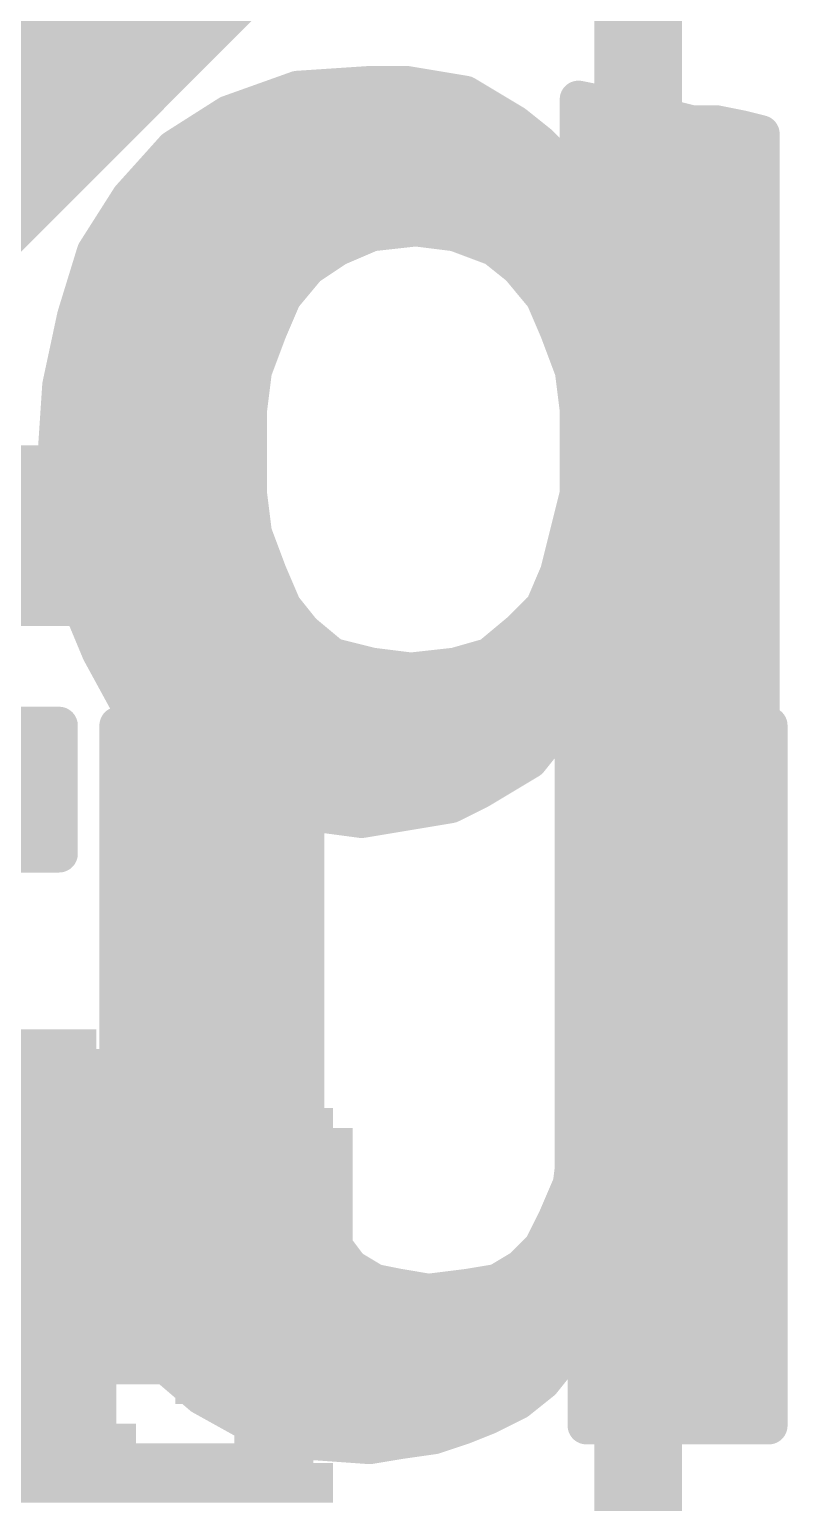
# Model space of a CAD drawing. Extents: x -32 to 103, y -61 to 35.
# Drawn here: x 30.515 to 32.053, y 10.69 to 13.678 of the extents above; entities that cross this region are included whole.
import ezdxf

# ---------------------------------------------------------------- set-up
doc = ezdxf.new("R2010")
doc.units = 0
for name, color, linetype in [('1', 12, 'CONTINUOUS'), ('16', 132, 'CONTINUOUS'), ('21', 41, 'CONTINUOUS'), ('22', 40, 'CONTINUOUS')]:
    doc.layers.add(name, color=color, linetype=linetype)

# ---------------------------------------------------------------- blocks, each defined once
blk = doc.blocks.new('RECT')
blk.add_solid([(-0.5, -0.5), (0.5, -0.5), (-0.5, 0.5), (0.5, 0.5)])

msp = doc.modelspace()

# ---------------------------------------------------------------- linework, layer by layer
at = {"layer": '1', "const_width": 0.1778}
msp.add_lwpolyline([(31.75, 10.16), (31.75, 14.605)], dxfattribs=at)
at = {"layer": '16', "const_width": 0.1778}
msp.add_lwpolyline([(31.75, 14.605), (29.21, 12.065)], dxfattribs=at)
at = {"layer": '21', "const_width": 0.0762}
for points in [[(30.625, 13.596), (30.725, 13.776)], [(29.085, 13.716), (30.6917, 13.716)], [(29.085, 13.6398), (30.6493, 13.6398)], [(30.555, 13.506), (30.625, 13.596)], [(29.085, 13.5636), (30.5998, 13.5636)], [(30.475, 13.426), (30.555, 13.506)], [(29.085, 13.4874), (30.5364, 13.4874)], [(30.285, 12.796), (30.575, 12.796)], [(30.575, 12.796), (30.595, 12.786)], [(30.595, 12.786), (30.595, 12.506)], [(30.1042, 12.7254), (30.595, 12.7254)], [(30.0127, 12.6492), (30.595, 12.6492)], [(29.9666, 12.573), (30.595, 12.573)], [(30.595, 12.506), (30.425, 12.506)], [(30.305, 12.266), (30.575, 12.266)], [(30.575, 12.266), (30.575, 12.006)], [(30.695, 11.266), (30.695, 12.266)], [(30.695, 12.266), (31.075, 12.266)], [(31.075, 12.266), (31.075, 11.466)], [(31.625, 11.416), (31.625, 12.266)], [(31.625, 12.266), (32.015, 12.266)], [(32.015, 12.266), (32.015, 10.846)], [(29.731, 12.192), (30.575, 12.192)], [(30.695, 12.192), (31.075, 12.192)], [(31.625, 12.192), (32.015, 12.192)], [(29.6548, 12.1158), (30.575, 12.1158)], [(30.695, 12.1158), (31.075, 12.1158)], [(31.625, 12.1158), (32.015, 12.1158)], [(29.5786, 12.0396), (30.575, 12.0396)], [(30.695, 12.0396), (31.075, 12.0396)], [(31.625, 12.0396), (32.015, 12.0396)], [(30.575, 12.006), (30.305, 12.006)], [(30.695, 11.9634), (31.075, 11.9634)], [(31.625, 11.9634), (32.015, 11.9634)], [(30.695, 11.8872), (31.075, 11.8872)], [(31.625, 11.8872), (32.015, 11.8872)], [(30.695, 11.811), (31.075, 11.811)], [(31.625, 11.811), (32.015, 11.811)], [(30.695, 11.7348), (31.075, 11.7348)], [(31.625, 11.7348), (32.015, 11.7348)], [(30.695, 11.6586), (31.075, 11.6586)], [(31.625, 11.6586), (32.015, 11.6586)], [(30.695, 11.5824), (31.075, 11.5824)], [(31.625, 11.5824), (32.015, 11.5824)], [(30.695, 11.5062), (31.075, 11.5062)], [(31.625, 11.5062), (32.015, 11.5062)], [(31.075, 11.466), (31.095, 11.306)], [(30.695, 11.43), (31.0795, 11.43)], [(31.615, 11.336), (31.625, 11.416)], [(31.625, 11.43), (32.015, 11.43)], [(30.695, 11.3538), (31.089, 11.3538)], [(31.6172, 11.3538), (32.015, 11.3538)], [(31.585, 11.266), (31.615, 11.336)], [(31.095, 11.306), (31.105, 11.246)], [(30.695, 11.2776), (31.0997, 11.2776)], [(30.715, 11.156), (30.695, 11.266)], [(31.555, 11.206), (31.585, 11.266)], [(31.59, 11.2776), (32.015, 11.2776)], [(31.105, 11.246), (31.165, 11.166)], [(30.7067, 11.2014), (31.1385, 11.2014)], [(31.515, 11.166), (31.555, 11.206)], [(31.5504, 11.2014), (32.015, 11.2014)], [(30.745, 11.056), (30.715, 11.156)], [(31.165, 11.166), (31.215, 11.136)], [(31.465, 11.136), (31.515, 11.166)], [(30.7242, 11.1252), (31.2698, 11.1252)], [(31.215, 11.136), (31.265, 11.126)], [(31.265, 11.126), (31.325, 11.116)], [(31.325, 11.116), (31.405, 11.126)], [(31.3986, 11.1252), (32.015, 11.1252)], [(31.405, 11.126), (31.465, 11.136)], [(30.795, 10.966), (30.745, 11.056)], [(30.7489, 11.049), (32.015, 11.049)], [(31.635, 11.046), (31.595, 10.986)], [(31.645, 11.046), (31.635, 11.046)], [(31.645, 10.846), (31.645, 11.046)], [(30.7912, 10.9728), (31.5844, 10.9728)], [(30.865, 10.906), (30.795, 10.966)], [(31.595, 10.986), (31.555, 10.936)], [(31.645, 10.9728), (32.015, 10.9728)], [(31.555, 10.936), (31.505, 10.896)], [(30.955, 10.856), (30.865, 10.906)], [(30.8819, 10.8966), (31.5058, 10.8966)], [(31.505, 10.896), (31.445, 10.866)], [(31.645, 10.8966), (32.015, 10.8966)], [(31.065, 10.816), (30.955, 10.856)], [(31.395, 10.846), (31.335, 10.826)], [(31.445, 10.866), (31.395, 10.846)], [(32.015, 10.846), (31.645, 10.846)], [(31.0529, 10.8204), (31.2958, 10.8204)], [(31.205, 10.806), (31.065, 10.816)], [(31.265, 10.816), (31.205, 10.806)], [(31.335, 10.826), (31.265, 10.816)]]:
    msp.add_lwpolyline(points, dxfattribs=at)
at = {"layer": '21', "const_width": 0.0381}
for points in [[(30.6493, 13.6208, 1), (30.6493, 13.6589)], [(30.64, 13.5843, 1), (30.61, 13.6077)], [(30.5998, 13.5446, 1), (30.5998, 13.5827)], [(30.6083, 13.6053, 1), (30.6417, 13.5867)], [(30.54, 13.5177, 1), (30.57, 13.4943)], [(30.5685, 13.4925, 1), (30.5415, 13.5195)], [(30.5364, 13.4684, 1), (30.5364, 13.5065)], [(30.5835, 12.813, 1), (30.5665, 12.779)], [(30.575, 12.777, 1), (30.575, 12.8151)], [(30.6141, 12.786, 1), (30.576, 12.786)], [(30.5865, 12.769, 1), (30.6035, 12.803)], [(30.595, 12.7064, 1), (30.595, 12.7445)], [(30.595, 12.6302, 1), (30.595, 12.6683)], [(30.595, 12.554, 1), (30.595, 12.5921)], [(30.576, 12.506, 1), (30.6141, 12.506)], [(30.595, 12.487, 1), (30.595, 12.5251)], [(30.5941, 12.266, 1), (30.556, 12.266)], [(30.575, 12.247, 1), (30.575, 12.2851)], [(30.7141, 12.266, 1), (30.676, 12.266)], [(30.695, 12.2851, 1), (30.695, 12.247)], [(31.0941, 12.266, 1), (31.056, 12.266)], [(31.075, 12.247, 1), (31.075, 12.2851)], [(31.6441, 12.266, 1), (31.6059, 12.266)], [(31.625, 12.2851, 1), (31.625, 12.247)], [(32.0341, 12.266, 1), (31.996, 12.266)], [(32.015, 12.247, 1), (32.015, 12.2851)], [(30.575, 12.173, 1), (30.575, 12.2111)], [(30.695, 12.2111, 1), (30.695, 12.173)], [(31.075, 12.173, 1), (31.075, 12.2111)], [(31.625, 12.2111, 1), (31.625, 12.173)], [(32.015, 12.173, 1), (32.015, 12.2111)], [(30.575, 12.0968, 1), (30.575, 12.1349)], [(30.695, 12.1349, 1), (30.695, 12.0968)], [(31.075, 12.0968, 1), (31.075, 12.1349)], [(31.625, 12.1349, 1), (31.625, 12.0968)], [(32.015, 12.0968, 1), (32.015, 12.1349)], [(30.575, 12.0206, 1), (30.575, 12.0587)], [(30.695, 12.0587, 1), (30.695, 12.0206)], [(31.075, 12.0206, 1), (31.075, 12.0587)], [(31.625, 12.0587, 1), (31.625, 12.0206)], [(32.015, 12.0206, 1), (32.015, 12.0587)], [(30.575, 11.987, 1), (30.575, 12.0251)], [(30.556, 12.006, 1), (30.5941, 12.006)], [(30.695, 11.9825, 1), (30.695, 11.9444)], [(31.075, 11.9444, 1), (31.075, 11.9825)], [(31.625, 11.9825, 1), (31.625, 11.9444)], [(32.015, 11.9444, 1), (32.015, 11.9825)], [(30.695, 11.9063, 1), (30.695, 11.8681)], [(31.075, 11.8681, 1), (31.075, 11.9063)], [(31.625, 11.9063, 1), (31.625, 11.8681)], [(32.015, 11.8681, 1), (32.015, 11.9063)], [(30.695, 11.83, 1), (30.695, 11.7919)], [(31.075, 11.7919, 1), (31.075, 11.83)], [(31.625, 11.83, 1), (31.625, 11.7919)], [(32.015, 11.7919, 1), (32.015, 11.83)], [(30.695, 11.7538, 1), (30.695, 11.7157)], [(31.075, 11.7157, 1), (31.075, 11.7538)], [(31.625, 11.7538, 1), (31.625, 11.7157)], [(32.015, 11.7157, 1), (32.015, 11.7538)], [(30.695, 11.6776, 1), (30.695, 11.6395)], [(31.075, 11.6395, 1), (31.075, 11.6776)], [(31.625, 11.6776, 1), (31.625, 11.6395)], [(32.015, 11.6395, 1), (32.015, 11.6776)], [(30.695, 11.6014, 1), (30.695, 11.5633)], [(31.075, 11.5633, 1), (31.075, 11.6014)], [(31.625, 11.6014, 1), (31.625, 11.5633)], [(32.015, 11.5633, 1), (32.015, 11.6014)], [(30.695, 11.5252, 1), (30.695, 11.4871)], [(31.075, 11.4871, 1), (31.075, 11.5252)], [(31.625, 11.5252, 1), (31.625, 11.4871)], [(32.015, 11.4871, 1), (32.015, 11.5252)], [(31.0939, 11.4684, 1), (31.0561, 11.4636)], [(31.056, 11.466, 1), (31.0941, 11.466)], [(30.695, 11.449, 1), (30.695, 11.4109)], [(31.0795, 11.4109, 1), (31.0795, 11.449)], [(31.625, 11.449, 1), (31.625, 11.4109)], [(31.6439, 11.4136, 1), (31.6061, 11.4184)], [(32.015, 11.4109, 1), (32.015, 11.449)], [(31.6059, 11.416, 1), (31.6441, 11.416)], [(30.695, 11.3728, 1), (30.695, 11.3347)], [(31.089, 11.3347, 1), (31.089, 11.3728)], [(31.6172, 11.3728, 1), (31.6172, 11.3347)], [(32.015, 11.3347, 1), (32.015, 11.3728)], [(31.5961, 11.3384, 1), (31.6339, 11.3336)], [(31.6325, 11.3285, 1), (31.5975, 11.3435)], [(31.1138, 11.3091, 1), (31.0762, 11.3029)], [(31.0761, 11.3036, 1), (31.1139, 11.3084)], [(30.695, 11.2967, 1), (30.695, 11.2586)], [(30.7137, 11.2694, 1), (30.6763, 11.2626)], [(31.0997, 11.2586, 1), (31.0997, 11.2967)], [(31.602, 11.2575, 1), (31.568, 11.2745)], [(31.59, 11.2967, 1), (31.59, 11.2586)], [(32.015, 11.2586, 1), (32.015, 11.2967)], [(30.676, 11.266, 1), (30.7141, 11.266)], [(31.1202, 11.2574, 1), (31.0898, 11.2346)], [(31.0862, 11.2429, 1), (31.1238, 11.2491)], [(31.5675, 11.2735, 1), (31.6025, 11.2585)], [(30.7067, 11.2205, 1), (30.7067, 11.1824)], [(31.1385, 11.1824, 1), (31.1385, 11.2205)], [(31.5504, 11.2205, 1), (31.5504, 11.1824)], [(31.5685, 11.1925, 1), (31.5415, 11.2195)], [(32.015, 11.1824, 1), (32.015, 11.2205)], [(31.538, 11.2145, 1), (31.572, 11.1975)], [(30.7332, 11.1615, 1), (30.6968, 11.1505)], [(30.6963, 11.1526, 1), (30.7337, 11.1594)], [(31.1748, 11.1823, 1), (31.1552, 11.1497)], [(31.1498, 11.1546, 1), (31.1802, 11.1774)], [(31.5015, 11.1795, 1), (31.5285, 11.1525)], [(31.5248, 11.1497, 1), (31.5052, 11.1823)], [(30.7242, 11.1443, 1), (30.7242, 11.1062)], [(31.2187, 11.1547, 1), (31.2113, 11.1173)], [(31.2052, 11.1197, 1), (31.2248, 11.1523)], [(31.2681, 11.1448, 1), (31.2619, 11.1072)], [(31.2613, 11.1073, 1), (31.2687, 11.1447)], [(31.2698, 11.1062, 1), (31.2698, 11.1443)], [(31.3226, 11.1349, 1), (31.3274, 11.0971)], [(31.3219, 11.0972, 1), (31.3281, 11.1348)], [(31.3986, 11.1443, 1), (31.3986, 11.1062)], [(31.4019, 11.1448, 1), (31.4081, 11.1072)], [(31.4074, 11.1071, 1), (31.4026, 11.1449)], [(31.4552, 11.1523, 1), (31.4748, 11.1197)], [(31.4681, 11.1172, 1), (31.4619, 11.1548)], [(32.015, 11.1062, 1), (32.015, 11.1443)], [(30.7617, 11.0653, 1), (30.7283, 11.0467)], [(30.7489, 11.0681, 1), (30.7489, 11.03)], [(32.015, 11.03, 1), (32.015, 11.0681)], [(30.7268, 11.0505, 1), (30.7632, 11.0615)], [(31.635, 11.0651, 1), (31.635, 11.027)], [(31.6509, 11.0354, 1), (31.6191, 11.0566)], [(31.6641, 11.046, 1), (31.626, 11.046)], [(31.645, 11.027, 1), (31.645, 11.0651)], [(30.7912, 10.9919, 1), (30.7912, 10.9538)], [(30.8074, 10.9805, 1), (30.7826, 10.9515)], [(31.5791, 10.9966, 1), (31.6109, 10.9754)], [(31.6099, 10.9741, 1), (31.5801, 10.9979)], [(31.5844, 10.9538, 1), (31.5844, 10.9919)], [(31.645, 10.9919, 1), (31.645, 10.9538)], [(32.015, 10.9538, 1), (32.015, 10.9919)], [(30.7783, 10.9567, 1), (30.8117, 10.9753)], [(31.5401, 10.9479, 1), (31.5699, 10.9241)], [(31.5669, 10.9211, 1), (31.5431, 10.9509)], [(30.8743, 10.9227, 1), (30.8557, 10.8893)], [(30.8526, 10.8915, 1), (30.8774, 10.9205)], [(30.8819, 10.9157, 1), (30.8819, 10.8776)], [(31.4931, 10.9109, 1), (31.5169, 10.8811)], [(31.5135, 10.879, 1), (31.4965, 10.913)], [(31.5058, 10.8776, 1), (31.5058, 10.9157)], [(31.645, 10.9157, 1), (31.645, 10.8776)], [(32.015, 10.8776, 1), (32.015, 10.9157)], [(30.9615, 10.8739, 1), (30.9485, 10.8381)], [(30.9457, 10.8393, 1), (30.9643, 10.8727)], [(31.3879, 10.8637, 1), (31.4021, 10.8283)], [(31.401, 10.8279, 1), (31.389, 10.8641)], [(31.4365, 10.883, 1), (31.4535, 10.849)], [(31.4521, 10.8483, 1), (31.4379, 10.8837)], [(31.645, 10.8651, 1), (31.645, 10.827)], [(32.015, 10.827, 1), (32.015, 10.8651)], [(31.0529, 10.8395, 1), (31.0529, 10.8014)], [(31.0664, 10.835, 1), (31.0636, 10.797)], [(31.0585, 10.7981, 1), (31.0715, 10.8339)], [(31.2623, 10.8349, 1), (31.2677, 10.7971)], [(31.2681, 10.7972, 1), (31.2619, 10.8348)], [(31.2958, 10.8014, 1), (31.2958, 10.8395)], [(31.329, 10.8441, 1), (31.341, 10.8079)], [(31.3377, 10.8071, 1), (31.3323, 10.8449)], [(31.626, 10.846, 1), (31.6641, 10.846)], [(31.996, 10.846, 1), (32.0341, 10.846)], [(31.2019, 10.8248, 1), (31.2081, 10.7872)], [(31.2036, 10.787, 1), (31.2064, 10.825)]]:
    msp.add_lwpolyline(points, format="xyb", dxfattribs=at)
at = {"layer": '22', "const_width": 0.0762}
for points in [[(31.209, 13.566), (31.059, 13.556)], [(31.173, 13.5636), (31.2934, 13.5636)], [(31.279, 13.566), (31.209, 13.566)], [(31.399, 13.546), (31.279, 13.566)], [(31.059, 13.556), (30.919, 13.506)], [(31.499, 13.486), (31.399, 13.546)], [(31.729, 13.516), (31.629, 13.536)], [(31.629, 13.536), (31.629, 13.356)], [(30.919, 13.506), (30.809, 13.436)], [(31.769, 13.506), (31.729, 13.516)], [(31.819, 13.496), (31.769, 13.506)], [(30.8898, 13.4874), (31.4967, 13.4874)], [(31.549, 13.446), (31.499, 13.486)], [(31.629, 13.4874), (31.8534, 13.4874)], [(31.859, 13.486), (31.819, 13.496)], [(31.909, 13.486), (31.859, 13.486)], [(31.959, 13.476), (31.909, 13.486)], [(31.999, 13.466), (31.959, 13.476)], [(31.589, 13.406), (31.549, 13.446)], [(31.999, 11.616), (31.999, 13.466)], [(30.809, 13.436), (30.719, 13.336)], [(30.7867, 13.4112), (31.5838, 13.4112)], [(31.629, 13.4112), (31.999, 13.4112)], [(31.629, 13.356), (31.589, 13.406)], [(30.719, 13.336), (30.649, 13.226)], [(30.7184, 13.335), (31.999, 13.335)], [(30.6699, 13.2588), (31.1922, 13.2588)], [(31.139, 13.236), (31.209, 13.266)], [(31.209, 13.266), (31.299, 13.276)], [(31.299, 13.276), (31.379, 13.266)], [(31.379, 13.266), (31.459, 13.236)], [(31.3982, 13.2588), (31.999, 13.2588)], [(31.079, 13.196), (31.139, 13.236)], [(31.459, 13.236), (31.509, 13.196)], [(30.649, 13.226), (30.609, 13.096)], [(30.6356, 13.1826), (31.0678, 13.1826)], [(31.029, 13.136), (31.079, 13.196)], [(31.509, 13.196), (31.559, 13.136)], [(31.5202, 13.1826), (31.999, 13.1826)], [(30.999, 13.066), (31.029, 13.136)], [(31.559, 13.136), (31.589, 13.066)], [(30.609, 13.096), (30.579, 12.956)], [(30.6122, 13.1064), (31.0163, 13.1064)], [(31.5717, 13.1064), (31.999, 13.1064)], [(30.969, 12.986), (30.999, 13.066)], [(31.589, 13.066), (31.619, 12.986)], [(30.5949, 13.0302), (30.9856, 13.0302)], [(31.6024, 13.0302), (31.999, 13.0302)], [(30.959, 12.906), (30.969, 12.986)], [(31.619, 12.986), (31.629, 12.906)], [(30.579, 12.956), (30.569, 12.806)], [(30.5789, 12.954), (30.965, 12.954)], [(31.623, 12.954), (31.999, 12.954)], [(30.959, 12.816), (30.959, 12.906)], [(31.629, 12.906), (31.629, 12.736)], [(30.5738, 12.8778), (30.959, 12.8778)], [(31.629, 12.8778), (31.999, 12.8778)], [(30.959, 12.816), (30.569, 12.806)], [(30.569, 12.806), (30.959, 12.816)], [(30.959, 12.736), (30.959, 12.816)], [(30.569, 12.806), (30.579, 12.666)], [(30.5693, 12.8016), (30.959, 12.8016)], [(31.629, 12.8016), (31.999, 12.8016)], [(30.5748, 12.7254), (30.9603, 12.7254)], [(30.969, 12.656), (30.959, 12.736)], [(31.629, 12.736), (31.589, 12.576)], [(31.6264, 12.7254), (31.999, 12.7254)], [(30.579, 12.666), (30.609, 12.536)], [(30.5829, 12.6492), (30.9716, 12.6492)], [(30.999, 12.576), (30.969, 12.656)], [(31.6073, 12.6492), (31.999, 12.6492)], [(30.6005, 12.573), (30.9926, 12.573)], [(30.659, 12.416), (30.999, 12.576)], [(30.999, 12.576), (30.659, 12.416)], [(30.9926, 12.573), (31.0003, 12.573)], [(31.029, 12.506), (30.999, 12.576)], [(31.589, 12.576), (31.559, 12.506)], [(31.5877, 12.573), (31.999, 12.573)], [(30.609, 12.536), (30.659, 12.416)], [(30.6253, 12.4968), (30.8307, 12.4968)], [(30.8307, 12.4968), (31.0364, 12.4968)], [(31.069, 12.456), (31.029, 12.506)], [(31.559, 12.506), (31.509, 12.456)], [(31.5498, 12.4968), (31.999, 12.4968)], [(31.129, 12.406), (31.069, 12.456)], [(31.509, 12.456), (31.449, 12.406)], [(30.6571, 12.4206), (30.6688, 12.4206)], [(30.659, 12.416), (30.719, 12.306)], [(30.6688, 12.4206), (31.1115, 12.4206)], [(31.209, 12.386), (31.129, 12.406)], [(31.449, 12.406), (31.379, 12.386)], [(31.4665, 12.4206), (31.999, 12.4206)], [(31.289, 12.376), (31.209, 12.386)], [(31.379, 12.386), (31.289, 12.376)], [(30.6981, 12.3444), (31.999, 12.3444)], [(30.719, 12.306), (30.809, 12.216)], [(31.529, 12.196), (31.609, 12.296)], [(31.609, 12.296), (31.619, 12.296)], [(31.619, 12.296), (31.619, 11.276)], [(30.7568, 12.2682), (31.5868, 12.2682)], [(31.619, 12.2682), (31.999, 12.2682)], [(30.809, 12.216), (30.919, 12.136)], [(30.842, 12.192), (31.5223, 12.192)], [(31.429, 12.136), (31.529, 12.196)], [(31.619, 12.192), (31.999, 12.192)], [(30.919, 12.136), (31.039, 12.096)], [(31.369, 12.106), (31.429, 12.136)], [(30.9796, 12.1158), (31.3886, 12.1158)], [(31.039, 12.096), (31.189, 12.076)], [(31.189, 12.076), (31.369, 12.106)], [(31.619, 12.1158), (31.999, 12.1158)], [(31.619, 12.0396), (31.999, 12.0396)], [(31.619, 11.9634), (31.999, 11.9634)], [(31.619, 11.8872), (31.999, 11.8872)], [(31.619, 11.811), (31.999, 11.811)], [(31.619, 11.7348), (31.999, 11.7348)], [(31.619, 11.6586), (31.999, 11.6586)], [(31.949, 11.576), (31.999, 11.616)], [(31.619, 11.5824), (31.957, 11.5824)], [(31.859, 11.486), (31.949, 11.576)], [(31.619, 11.5062), (31.8792, 11.5062)], [(31.709, 11.366), (31.859, 11.486)], [(31.619, 11.43), (31.789, 11.43)], [(31.619, 11.276), (31.709, 11.366)], [(31.619, 11.3538), (31.6968, 11.3538)], [(31.619, 11.2776), (31.6206, 11.2776)]]:
    msp.add_lwpolyline(points, dxfattribs=at)
at = {"layer": '22', "const_width": 0.0381}
for points in [[(31.173, 13.5827, 1), (31.173, 13.5446)], [(31.209, 13.5851, 1), (31.209, 13.547)], [(31.2103, 13.547, 1), (31.2077, 13.585)], [(31.2821, 13.5848, 1), (31.2759, 13.5472)], [(31.279, 13.547, 1), (31.279, 13.5851)], [(31.2934, 13.5446, 1), (31.2934, 13.5827)], [(31.0577, 13.575, 1), (31.0603, 13.537)], [(31.0654, 13.5381, 1), (31.0526, 13.5739)], [(31.4088, 13.5623, 1), (31.3892, 13.5297)], [(31.3959, 13.5272, 1), (31.4021, 13.5648)], [(31.6327, 13.5547, 1), (31.6253, 13.5173)], [(31.6481, 13.536, 1), (31.61, 13.536)], [(30.9126, 13.5239, 1), (30.9254, 13.4881)], [(30.9292, 13.4899, 1), (30.9088, 13.5221)], [(31.7336, 13.5345, 1), (31.7244, 13.4975)], [(31.7253, 13.4973, 1), (31.7327, 13.5347)], [(31.7727, 13.5247, 1), (31.7653, 13.4873)], [(31.7644, 13.4875, 1), (31.7736, 13.5245)], [(30.8898, 13.5065, 1), (30.8898, 13.4684)], [(31.5109, 13.5009, 1), (31.4871, 13.4711)], [(31.4892, 13.4697, 1), (31.5088, 13.5023)], [(31.4967, 13.4684, 1), (31.4967, 13.5065)], [(31.629, 13.5065, 1), (31.629, 13.4684)], [(31.8236, 13.5145, 1), (31.8144, 13.4775)], [(31.8153, 13.4773, 1), (31.8227, 13.5147)], [(31.859, 13.5051, 1), (31.859, 13.467)], [(31.8534, 13.4684, 1), (31.8534, 13.5065)], [(31.8544, 13.4675, 1), (31.8636, 13.5045)], [(31.9127, 13.5047, 1), (31.9053, 13.4673)], [(31.909, 13.467, 1), (31.909, 13.5051)], [(31.9636, 13.4945, 1), (31.9544, 13.4575)], [(31.9553, 13.4573, 1), (31.9627, 13.4947)], [(31.5625, 13.4595, 1), (31.5355, 13.4325)], [(31.5371, 13.4311, 1), (31.5609, 13.4609)], [(32.0181, 13.466, 1), (31.98, 13.466)], [(31.9944, 13.4475, 1), (32.0036, 13.4845)], [(30.7867, 13.4303, 1), (30.7867, 13.3922)], [(30.7988, 13.4521, 1), (30.8192, 13.4199)], [(30.8232, 13.4233, 1), (30.7948, 13.4487)], [(31.5838, 13.3922, 1), (31.5838, 13.4303)], [(31.629, 13.4303, 1), (31.629, 13.3922)], [(31.999, 13.3922, 1), (31.999, 13.4303)], [(31.6039, 13.4179, 1), (31.5741, 13.3941)], [(31.5755, 13.3925, 1), (31.6025, 13.4195)], [(31.6141, 13.3441, 1), (31.6439, 13.3679)], [(30.7184, 13.3541, 1), (30.7184, 13.316)], [(30.7048, 13.3487, 1), (30.7332, 13.3233)], [(30.7351, 13.3258, 1), (30.7029, 13.3462)], [(31.61, 13.356, 1), (31.6481, 13.356)], [(31.999, 13.316, 1), (31.999, 13.3541)], [(30.6699, 13.2779, 1), (30.6699, 13.2398)], [(31.2069, 13.2849, 1), (31.2111, 13.2471)], [(31.1922, 13.2398, 1), (31.1922, 13.2779)], [(31.2165, 13.2485, 1), (31.2015, 13.2835)], [(31.3014, 13.2949, 1), (31.2966, 13.2571)], [(31.3011, 13.2571, 1), (31.2969, 13.2949)], [(31.3857, 13.2838, 1), (31.3723, 13.2482)], [(31.3766, 13.2471, 1), (31.3814, 13.2849)], [(31.3982, 13.2779, 1), (31.3982, 13.2398)], [(31.999, 13.2398, 1), (31.999, 13.2779)], [(31.1315, 13.2535, 1), (31.1465, 13.2185)], [(31.1496, 13.2201, 1), (31.1284, 13.2519)], [(31.4709, 13.2509, 1), (31.4471, 13.2211)], [(31.4523, 13.2182, 1), (31.4657, 13.2538)], [(30.6329, 13.2362, 1), (30.6651, 13.2158)], [(30.6672, 13.2204, 1), (30.6308, 13.2316)], [(30.6356, 13.2017, 1), (30.6356, 13.1636)], [(31.0684, 13.2119, 1), (31.0896, 13.1801)], [(31.0936, 13.1838, 1), (31.0644, 13.2082)], [(31.0678, 13.1636, 1), (31.0678, 13.2017)], [(31.5236, 13.2082, 1), (31.4944, 13.1838)], [(31.4971, 13.1811, 1), (31.5209, 13.2109)], [(31.5202, 13.2017, 1), (31.5202, 13.1636)], [(31.999, 13.1636, 1), (31.999, 13.2017)], [(31.0144, 13.1482, 1), (31.0436, 13.1238)], [(31.0465, 13.1285, 1), (31.0115, 13.1435)], [(31.5765, 13.1435, 1), (31.5415, 13.1285)], [(31.5444, 13.1238, 1), (31.5736, 13.1482)], [(30.5908, 13.1016, 1), (30.6272, 13.0904)], [(30.6276, 13.092, 1), (30.5904, 13.1)], [(30.6122, 13.1255, 1), (30.6122, 13.0874)], [(31.0163, 13.0874, 1), (31.0163, 13.1255)], [(31.5717, 13.1255, 1), (31.5717, 13.0874)], [(31.999, 13.0874, 1), (31.999, 13.1255)], [(30.9815, 13.0735, 1), (31.0165, 13.0585)], [(31.0168, 13.0593, 1), (30.9812, 13.0727)], [(31.6068, 13.0727, 1), (31.5712, 13.0593)], [(31.5715, 13.0585, 1), (31.6065, 13.0735)], [(30.5949, 13.0493, 1), (30.5949, 13.0112)], [(30.9856, 13.0112, 1), (30.9856, 13.0493)], [(31.6024, 13.0493, 1), (31.6024, 13.0112)], [(31.999, 13.0112, 1), (31.999, 13.0493)], [(30.9512, 12.9927, 1), (30.9868, 12.9793)], [(30.9879, 12.9836, 1), (30.9501, 12.9884)], [(31.6379, 12.9884, 1), (31.6001, 12.9836)], [(31.6012, 12.9793, 1), (31.6368, 12.9927)], [(30.5789, 12.9731, 1), (30.5789, 12.935)], [(30.5604, 12.96, 1), (30.5976, 12.952)], [(30.598, 12.9547, 1), (30.56, 12.9573)], [(30.965, 12.935, 1), (30.965, 12.9731)], [(31.623, 12.9731, 1), (31.623, 12.935)], [(31.999, 12.935, 1), (31.999, 12.9731)], [(30.9781, 12.906, 1), (30.94, 12.906)], [(31.6481, 12.906, 1), (31.61, 12.906)], [(30.5738, 12.8969, 1), (30.5738, 12.8588)], [(30.9401, 12.9084, 1), (30.9779, 12.9036)], [(30.959, 12.8588, 1), (30.959, 12.8969)], [(31.629, 12.8969, 1), (31.629, 12.8588)], [(31.6101, 12.9036, 1), (31.6479, 12.9084)], [(31.999, 12.8588, 1), (31.999, 12.8969)], [(30.9781, 12.816, 1), (30.94, 12.816)], [(30.9595, 12.797, 1), (30.9585, 12.835)], [(30.9595, 12.797, 1), (30.9585, 12.835)], [(30.588, 12.8074, 1), (30.55, 12.8046)], [(30.5685, 12.825, 1), (30.5695, 12.787)], [(30.5685, 12.825, 1), (30.5695, 12.787)], [(30.55, 12.8073, 1), (30.588, 12.8047)], [(30.5693, 12.8207, 1), (30.5693, 12.7826)], [(30.94, 12.816, 1), (30.9781, 12.816)], [(30.959, 12.7826, 1), (30.959, 12.8207)], [(31.629, 12.8207, 1), (31.629, 12.7826)], [(31.999, 12.7826, 1), (31.999, 12.8207)], [(30.5748, 12.7445, 1), (30.5748, 12.7064)], [(30.9779, 12.7384, 1), (30.9401, 12.7336)], [(30.9603, 12.7064, 1), (30.9603, 12.7445)], [(31.6264, 12.7445, 1), (31.6264, 12.7064)], [(31.6475, 12.7314, 1), (31.6105, 12.7406)], [(31.999, 12.7064, 1), (31.999, 12.7445)], [(30.94, 12.736, 1), (30.9781, 12.736)], [(31.61, 12.736, 1), (31.6481, 12.736)], [(30.5976, 12.6703, 1), (30.5604, 12.6617)], [(30.56, 12.6646, 1), (30.598, 12.6674)], [(30.5829, 12.6683, 1), (30.5829, 12.6302)], [(30.9868, 12.6627, 1), (30.9512, 12.6493)], [(30.9501, 12.6536, 1), (30.9879, 12.6584)], [(30.9716, 12.6302, 1), (30.9716, 12.6683)], [(31.6073, 12.6683, 1), (31.6073, 12.6302)], [(31.999, 12.6302, 1), (31.999, 12.6683)], [(30.6005, 12.5921, 1), (30.6005, 12.554)], [(30.9926, 12.5921, 1), (30.9926, 12.554)], [(31.0165, 12.5835, 1), (30.9815, 12.5685)], [(31.0071, 12.5588, 1), (30.9909, 12.5932)], [(31.0071, 12.5588, 1), (30.9909, 12.5932)], [(30.9926, 12.554, 1), (30.9926, 12.5921)], [(31.0003, 12.554, 1), (31.0003, 12.5921)], [(31.5877, 12.5921, 1), (31.5877, 12.554)], [(31.6065, 12.5685, 1), (31.5715, 12.5835)], [(31.999, 12.554, 1), (31.999, 12.5921)], [(30.9812, 12.5693, 1), (31.0168, 12.5827)], [(31.5705, 12.5806, 1), (31.6075, 12.5714)], [(30.6266, 12.5433, 1), (30.5914, 12.5287)], [(30.5904, 12.5317, 1), (30.6276, 12.5403)], [(30.6253, 12.5159, 1), (30.6253, 12.4778)], [(30.8307, 12.5159, 1), (30.8307, 12.4778)], [(30.8307, 12.4778, 1), (30.8307, 12.5159)], [(31.0439, 12.5179, 1), (31.0141, 12.4941)], [(31.0115, 12.4985, 1), (31.0465, 12.5135)], [(31.0364, 12.4778, 1), (31.0364, 12.5159)], [(31.5498, 12.5159, 1), (31.5498, 12.4778)], [(31.5415, 12.5135, 1), (31.5765, 12.4985)], [(31.5725, 12.4925, 1), (31.5455, 12.5195)], [(31.999, 12.4778, 1), (31.999, 12.5159)], [(31.0812, 12.4706, 1), (31.0568, 12.4414)], [(31.5212, 12.4414, 1), (31.4968, 12.4706)], [(31.0541, 12.4441, 1), (31.0839, 12.4679)], [(31.4955, 12.4695, 1), (31.5225, 12.4425)], [(30.6571, 12.4397, 1), (30.6571, 12.4016)], [(30.6757, 12.4251, 1), (30.6423, 12.4069)], [(30.6509, 12.4332, 1), (30.6671, 12.3988)], [(30.6509, 12.4332, 1), (30.6671, 12.3988)], [(30.6414, 12.4087, 1), (30.6766, 12.4233)], [(30.6688, 12.4397, 1), (30.6688, 12.4016)], [(30.6688, 12.4016, 1), (30.6688, 12.4397)], [(31.1336, 12.4245, 1), (31.1244, 12.3875)], [(31.1115, 12.4016, 1), (31.1115, 12.4397)], [(31.1168, 12.3914, 1), (31.1412, 12.4206)], [(31.4368, 12.4206, 1), (31.4612, 12.3914)], [(31.4542, 12.3877, 1), (31.4438, 12.4243)], [(31.4665, 12.4397, 1), (31.4665, 12.4016)], [(31.999, 12.4016, 1), (31.999, 12.4397)], [(31.2114, 12.4049, 1), (31.2066, 12.3671)], [(31.2044, 12.3675, 1), (31.2136, 12.4045)], [(31.2869, 12.3949, 1), (31.2911, 12.3571)], [(31.2866, 12.3571, 1), (31.2914, 12.3949)], [(31.3738, 12.4043, 1), (31.3842, 12.3677)], [(31.3811, 12.3671, 1), (31.3769, 12.4049)], [(30.6981, 12.3635, 1), (30.6981, 12.3254)], [(31.999, 12.3254, 1), (31.999, 12.3635)], [(30.7325, 12.3195, 1), (30.7055, 12.2925)], [(30.7023, 12.2969, 1), (30.7357, 12.3151)], [(31.609, 12.3151, 1), (31.609, 12.277)], [(31.6239, 12.2841, 1), (31.5941, 12.3079)], [(31.638, 12.296, 1), (31.5999, 12.296)], [(31.619, 12.277, 1), (31.619, 12.3151)], [(30.7568, 12.2873, 1), (30.7568, 12.2492)], [(31.5868, 12.2492, 1), (31.5868, 12.2873)], [(31.619, 12.2873, 1), (31.619, 12.2492)], [(31.999, 12.2492, 1), (31.999, 12.2873)], [(30.8202, 12.2314, 1), (30.7978, 12.2006)], [(30.7955, 12.2025, 1), (30.8225, 12.2295)], [(30.842, 12.2111, 1), (30.842, 12.173)], [(31.5141, 12.2079, 1), (31.5439, 12.1841)], [(31.5388, 12.1797, 1), (31.5192, 12.2123)], [(31.5223, 12.173, 1), (31.5223, 12.2111)], [(31.619, 12.2111, 1), (31.619, 12.173)], [(31.999, 12.173, 1), (31.999, 12.2111)], [(30.925, 12.1541, 1), (30.913, 12.1179)], [(30.9078, 12.1206, 1), (30.9302, 12.1514)], [(31.4192, 12.1523, 1), (31.4388, 12.1197)], [(31.4375, 12.119, 1), (31.4205, 12.153)], [(30.9796, 12.1349, 1), (30.9796, 12.0968)], [(31.0415, 12.1149, 1), (31.0365, 12.0771)], [(31.033, 12.0779, 1), (31.045, 12.1141)], [(31.3605, 12.123, 1), (31.3775, 12.089)], [(31.3721, 12.0872, 1), (31.3659, 12.1248)], [(31.3886, 12.0968, 1), (31.3886, 12.1349)], [(31.619, 12.1349, 1), (31.619, 12.0968)], [(31.999, 12.0968, 1), (31.999, 12.1349)], [(31.1859, 12.0948, 1), (31.1921, 12.0572)], [(31.1865, 12.0571, 1), (31.1915, 12.0949)], [(31.619, 12.0587, 1), (31.619, 12.0206)], [(31.999, 12.0206, 1), (31.999, 12.0587)], [(31.619, 11.9825, 1), (31.619, 11.9444)], [(31.999, 11.9444, 1), (31.999, 11.9825)], [(31.619, 11.9063, 1), (31.619, 11.8681)], [(31.999, 11.8681, 1), (31.999, 11.9063)], [(31.619, 11.83, 1), (31.619, 11.7919)], [(31.999, 11.7919, 1), (31.999, 11.83)], [(31.619, 11.7538, 1), (31.619, 11.7157)], [(31.999, 11.7157, 1), (31.999, 11.7538)], [(31.619, 11.6776, 1), (31.619, 11.6395)], [(31.999, 11.6395, 1), (31.999, 11.6776)], [(32.0109, 11.6011, 1), (31.9871, 11.6309)], [(31.98, 11.616, 1), (32.0181, 11.616)], [(31.619, 11.6014, 1), (31.619, 11.5633)], [(31.9371, 11.5909, 1), (31.9609, 11.5611)], [(31.9625, 11.5625, 1), (31.9355, 11.5895)], [(31.957, 11.5633, 1), (31.957, 11.6014)], [(31.619, 11.5252, 1), (31.619, 11.4871)], [(31.8792, 11.4871, 1), (31.8792, 11.5252)], [(31.8455, 11.4995, 1), (31.8725, 11.4725)], [(31.8709, 11.4711, 1), (31.8471, 11.5009)], [(31.619, 11.449, 1), (31.619, 11.4109)], [(31.789, 11.4109, 1), (31.789, 11.449)], [(31.619, 11.3728, 1), (31.619, 11.3347)], [(31.6971, 11.3809, 1), (31.7209, 11.3511)], [(31.7225, 11.3525, 1), (31.6955, 11.3795)], [(31.6968, 11.3347, 1), (31.6968, 11.3728)], [(31.619, 11.2967, 1), (31.619, 11.2586)], [(31.6055, 11.2895, 1), (31.6325, 11.2625)], [(31.5999, 11.276, 1), (31.638, 11.276)], [(31.6206, 11.2586, 1), (31.6206, 11.2967)]]:
    msp.add_lwpolyline(points, format="xyb", dxfattribs=at)

# ---------------------------------------------------------------- block references
at = {"layer": '22', "yscale": 0.04, "rotation": 180}
for p, xscale in [((30.551, 11.63), 0.2), ((30.851, 11.63), 0.24), ((30.731, 11.59), 0.56), ((30.751, 11.55), 0.68), ((30.751, 11.51), 0.68), ((30.771, 11.47), 0.72), ((30.791, 11.43), 0.76), ((30.591, 11.39), 0.36), ((31.011, 11.39), 0.32), ((30.571, 11.35), 0.32), ((31.031, 11.35), 0.28), ((30.551, 11.31), 0.28), ((31.051, 11.31), 0.24), ((30.551, 11.27), 0.28), ((31.051, 11.27), 0.24), ((30.551, 11.23), 0.28), ((31.051, 11.23), 0.24), ((30.571, 11.19), 0.32), ((31.031, 11.19), 0.28), ((30.791, 11.15), 0.76), ((30.771, 11.11), 0.72), ((30.771, 11.07), 0.72), ((30.751, 11.03), 0.68), ((30.731, 10.99), 0.64), ((30.711, 10.95), 0.6), ((30.551, 10.91), 0.28), ((30.851, 10.91), 0.08), ((30.551, 10.87), 0.28), ((30.591, 10.83), 0.28), ((30.991, 10.83), 0.12), ((30.771, 10.79), 0.64), ((30.791, 10.75), 0.68), ((30.811, 10.71), 0.64)]:
    msp.add_blockref('RECT', p, dxfattribs=dict(at, xscale=xscale))

doc.saveas('drawing.dxf')
